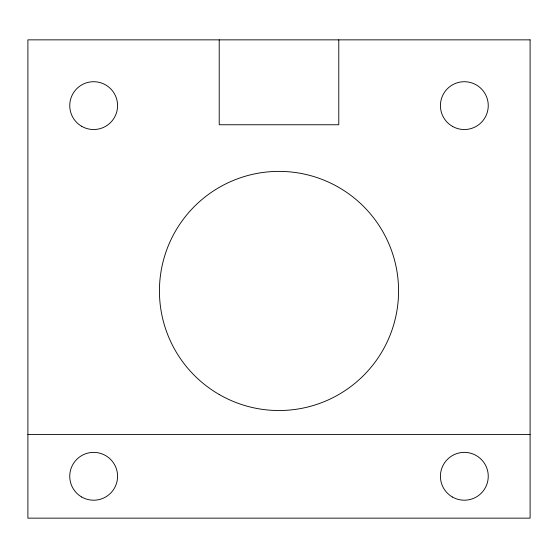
<?xml version="1.0" encoding="UTF-8"?>
<svg xmlns="http://www.w3.org/2000/svg" width="558" height="558" viewBox="0 0 558 558"><rect width="100%" height="100%" fill="white"/><g stroke="black" fill="none" stroke-linecap="round" stroke-linejoin="round"><path stroke-width="0.84" d="M27.9 434.445L530.1 434.445M338.783 39.855L338.783 124.755L219.217 124.755L219.217 39.855M530.1 39.855L27.9 39.855L27.9 518.145L530.1 518.145L530.1 39.855M219.217 394.506A119.572 119.572 0 0 0 398.572 290.955A119.572 119.572 0 0 0 219.217 187.404A119.572 119.572 0 0 0 219.217 394.506M452.378 126.331A23.917 23.917 0 0 0 488.25 105.622A23.917 23.917 0 0 0 452.378 84.914A23.917 23.917 0 0 0 452.378 126.331M81.705 126.331A23.917 23.917 0 0 0 117.578 105.622A23.917 23.917 0 0 0 81.705 84.914A23.917 23.917 0 0 0 81.705 126.331M452.378 497.004A23.917 23.917 0 0 0 488.25 476.295A23.917 23.917 0 0 0 452.378 455.579A23.917 23.917 0 0 0 452.378 497.004M81.705 497.004A23.917 23.917 0 0 0 117.578 476.295A23.917 23.917 0 0 0 81.705 455.579A23.917 23.917 0 0 0 81.705 497.004"/></g></svg>
